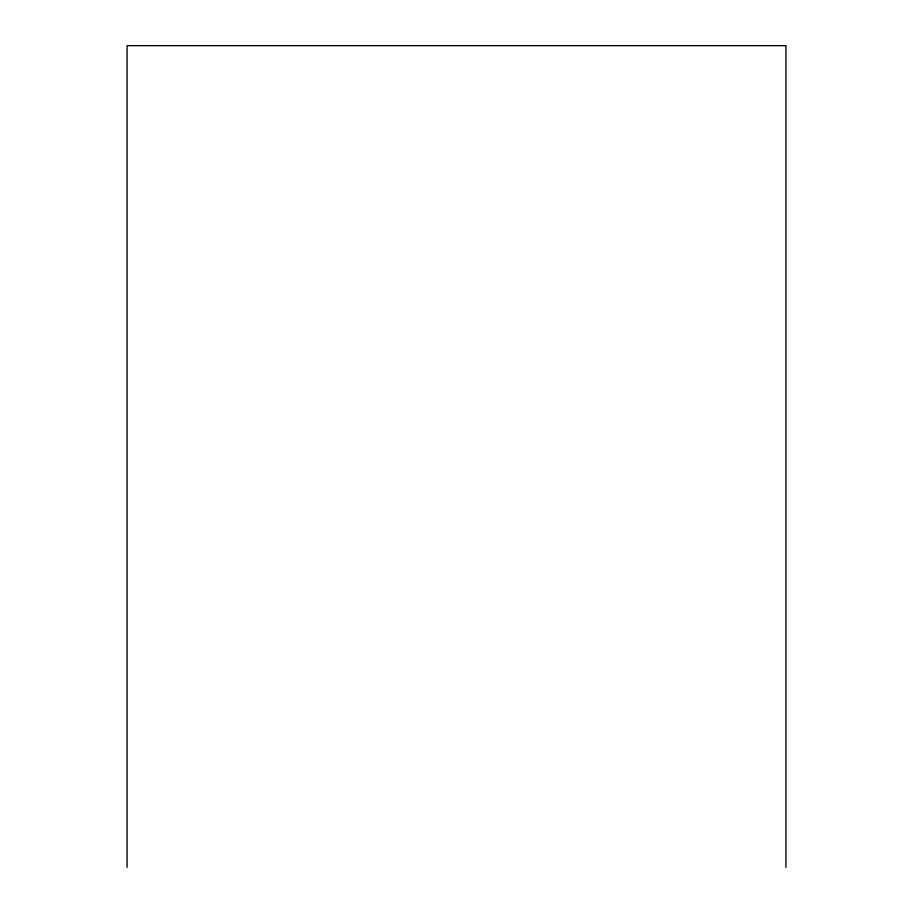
<?xml version="1.0" encoding="UTF-8"?>
<svg xmlns="http://www.w3.org/2000/svg" width="913" height="913" viewBox="0 0 913 913"><rect width="100%" height="100%" fill="white"/><g stroke="black" fill="none" stroke-linecap="round" stroke-linejoin="round"><path stroke-width="1.37" d="M785.933 867.35L785.933 45.65L127.067 45.65L127.067 867.35"/></g></svg>
